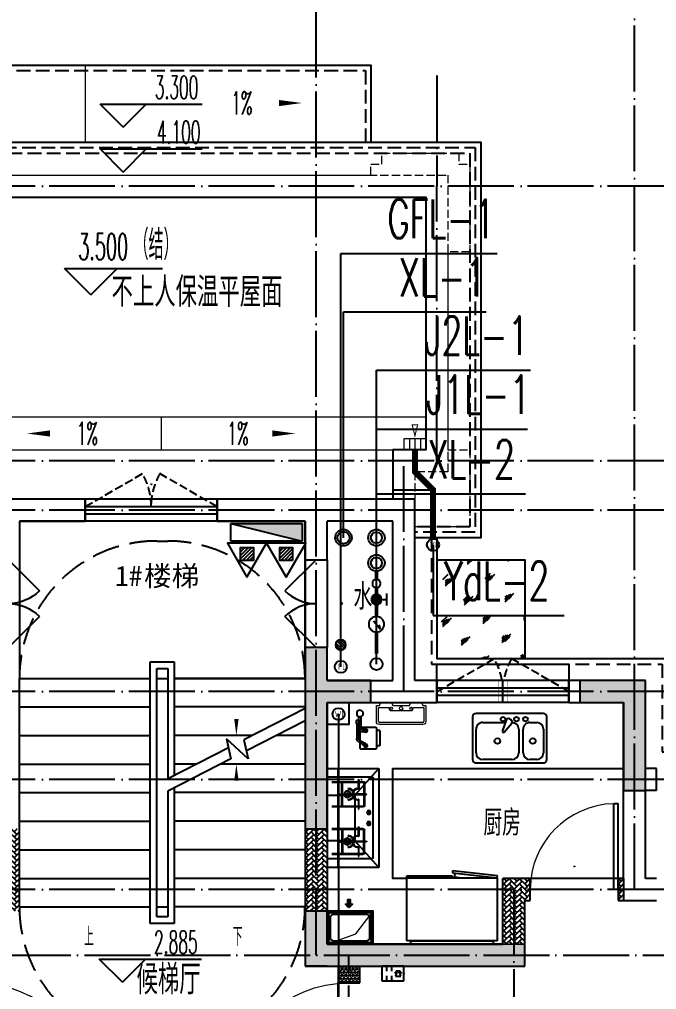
# Model space of a CAD drawing. Extents: x 27938 to 1507990, y 110129 to 923079.
# Drawn here: x 839117 to 844917, y 603637 to 612465 of the extents above; entities that cross this region are included whole.
import ezdxf
from ezdxf.enums import TextEntityAlignment as Align

# ---------------------------------------------------------------- set-up
doc = ezdxf.new("R2010")
doc.units = 0
doc.header["$LTSCALE"] = 1000
doc.header["$MEASUREMENT"] = 0
for name, pattern in [('#P_--_20B1_001_t3$0$DASH', [0.35, 0.25, -0.1]), ('__DASH', [0.35, 0.25, -0.1]), ('DASH', [0.35, 0.25, -0.1]), ('DOTE', [2.42, 2, -0.2, 0.02, -0.2]), ('HIDDEN', [0.375, 0.25, -0.125])]:
    doc.linetypes.add(name, pattern=pattern)
for name, color, linetype in [('AH-FURNITURE', 1, 'Continuous'), ('COLUMN', 9, 'Continuous'), ('DIM_ELEV', 3, 'Continuous'), ('DIM_SYMB', 3, 'Continuous'), ('DIM_不分区消火栓', 1, 'Continuous'), ('DIM_管井排水', 5, 'Continuous'), ('DIM_给水', 3, 'Continuous'), ('DIM_雨水', 4, 'Continuous'), ('DIM_餐饮排水', 31, 'Continuous'), ('DOTE', 1, 'Continuous'), ('EQUIP-安防', 3, 'Continuous'), ('EQUIP_地漏', 7, 'Continuous'), ('EQUIP_消火栓', 7, 'Continuous'), ('EQUIP_消防', 7, 'Continuous'), ('IP-bath&kitchen-JOHNSON', 4, 'Continuous'), ('LVTRY', 6, 'Continuous'), ('PIPE-雨水', 4, 'TG_Y'), ('PUB_HATCH', 8, 'Continuous'), ('PUB_TEXT', 4, 'Continuous'), ('ROOF', 4, 'Continuous'), ('STAIR', 2, 'Continuous'), ('VPIPE-不分区消火栓', 1, 'Continuous'), ('VPIPE-中水', 122, 'Continuous'), ('VPIPE-凝结', 150, 'N'), ('VPIPE-废水', 31, 'Continuous'), ('VPIPE-消防', 1, 'X1'), ('VPIPE-管井排水', 210, 'GF'), ('VPIPE-给水', 3, 'J1'), ('VPIPE-给水中', 72, 'J2'), ('VPIPE-雨水', 4, 'Y'), ('VPIPE-餐饮排水', 41, 'P'), ('WALL', 9, 'Continuous'), ('WINDOW', 4, 'Continuous'), ('WINDOW_TEXT', 7, 'Continuous'), ('保温', 6, 'Continuous'), ('建筑-排气道', 9, 'Continuous'), ('机电标识类', 1, 'Continuous'), ('污水', 3, 'Continuous'), ('看线', 251, 'Continuous'), ('给水', 4, 'Continuous')]:
    doc.layers.add(name, color=color, linetype=linetype)
for name, color, linetype, lineweight in [('平面-分水线', 214, 'Continuous', 15), ('平面-排水沟', 86, 'Continuous', 15), ('平面-看线', 45, 'Continuous', 15), ('平面-空调室内机', 176, 'Continuous', 9), ('平面-空调预留孔', 173, 'Continuous', 15), ('空调', 76, 'Continuous', 13), ('立面-洞口示意', 152, 'Continuous', 13)]:
    doc.layers.add(name, color=color, linetype=linetype, lineweight=lineweight)
doc.styles.add('_TCH_DIM', font='SIMPLEX.shx', dxfattribs={"width": 0.7, "bigfont": 'GBCBIG.shx'})
doc.styles.add('_TCH_WINDOW', font='SIMPLEX.shx', dxfattribs={"width": 0.7, "height": 3.5, "bigfont": 'GBCBIG.shx'})
doc.styles.add('_TEL_DIM', font='SIMPLEX', dxfattribs={"width": 0.8, "height": 3.5, "bigfont": 'HZTXT'})
doc.styles.add('_TWT_SERIAL', font='SIMPLEX', dxfattribs={"width": 0.8, "height": 3.5, "bigfont": 'HZTXT'})
doc.styles.add('DIM_FONT', font='SIMPLEX.shx', dxfattribs={"width": 0.56})
doc.styles.get("Standard").update_dxf_attribs({"font": 'gbenor.shx', "bigfont": 'gbcbig.shx'})
doc.styles.add('TG_LINETYPE', font='SIMPLEX', dxfattribs={"width": 0.8, "height": 3, "bigfont": 'HZTXT'})
doc.styles.add('黑体', font='simhei.ttf')
doc.linetypes.add('GF', pattern='A,3,-0.2,["GF",Standard,S=0.25,R=0,X=-0.1,Y=-0.115],-0.35', length=3.55)
doc.linetypes.add('J1', pattern='A,3,-0.2,["J1",Standard,S=0.25,R=0,X=-0.1,Y=-0.115],-0.35', length=3.55)
doc.linetypes.add('J2', pattern='A,3,-0.2,["J2",Standard,S=0.25,R=0,X=-0.1,Y=-0.115],-0.35', length=3.55)
doc.linetypes.add('N', pattern='A,3,-0.2,["N",Standard,S=0.25,R=0,X=-0.1,Y=-0.115],-0.2', length=3.4)
doc.linetypes.add('P', pattern='A,3,-0.2,["P",Standard,S=0.25,R=0,X=-0.1,Y=-0.115],-0.2', length=3.4)
doc.linetypes.add('TG_Y', pattern='A,2,-0.229,["Y",TG_LINETYPE,S=0.1,R=0,X=-0.229,Y=-0.15],0', length=2.229)
doc.linetypes.add('X1', pattern='A,3,-0.2,["X1",Standard,S=0.25,R=0,X=-0.1,Y=-0.115],-0.35', length=3.55)
doc.linetypes.add('Y', pattern='A,3,-0.2,["Y",Standard,S=0.25,R=0,X=-0.1,Y=-0.115],-0.2', length=3.4)
pattern_1 = [(45, (0, 0), (0, 47.4157523), [100.584, -33.528]), (135, (23.708, 23.708), (3e-15, 47.4157523), [100.584, -33.528])]

# ---------------------------------------------------------------- blocks, each defined once
blk = doc.blocks.new('rtyg7uyhg')
at = {"layer": 'LVTRY', "color": 0}
for p, q in [((194234.6, 45488.8), (193621, 45488.8)), ((193590.3, 45458.1), (193590.3, 45069.5)), ((193682.3, 45407), (193887.8, 45407)), ((193896.4, 45429.9), (193857.6, 45326.3)), ((193875.3, 45316), (193945.6, 45401.5)), ((193925.8, 45440.4), (193940.1, 45432.2)), ((194111.9, 45407), (194173.3, 45407)), ((194265.3, 45069.5), (194265.3, 45458.1)), ((193621, 45130.8), (193621, 45345.6)), ((193857.6, 45326.3), (193875.3, 45316)), ((194009.6, 45345.6), (194009.6, 45130.8)), ((194050.5, 45130.8), (194050.5, 45345.6)), ((194234.6, 45345.6), (194234.6, 45130.8)), ((193621, 45038.8), (194234.6, 45038.8)), ((193948.3, 45069.5), (193682.3, 45069.5)), ((194173.3, 45069.5), (194111.9, 45069.5))]:
    blk.add_line(p, q, dxfattribs=at)
for centre, radius in [((193866.4, 45437.7), 20.5), ((193989.2, 45437.7), 20.5), ((194071, 45437.7), 20.5), ((193815.3, 45238.2), 25.6), ((194137.5, 45238.2), 25.6)]:
    blk.add_circle(centre, radius, dxfattribs=at)
for centre, radius, start, end in [((193621, 45458.1), 30.7, 89.99999, 179.99999), ((194234.6, 45458.1), 30.7, 359.99999, 89.99999), ((193682.3, 45345.6), 61.4, 89.99999, 179.99999), ((193915.6, 45422.7), 20.5, 59.99999, 159.46231), ((193929.8, 45414.5), 20.5, 320.53767, 59.99999), ((193948.3, 45345.6), 61.4, 359.99999, 89.99999), ((194111.9, 45345.6), 61.4, 89.99999, 179.99999), ((194173.3, 45345.6), 61.4, 359.99999, 89.99999), ((193682.3, 45130.8), 61.4, 179.99999, 269.99999), ((193948.3, 45130.8), 61.4, 269.99999, 359.99999), ((194111.9, 45130.8), 61.4, 179.99999, 269.99999), ((194173.3, 45130.8), 61.4, 269.99999, 359.99999), ((193621, 45069.5), 30.7, 179.99999, 269.99999), ((194234.6, 45069.5), 30.7, 269.99999, 359.99999)]:
    blk.add_arc(centre, radius, start, end, dxfattribs=at)
at = {"layer": 'LVTRY', "color": 0, "style": 'DIM_FONT', "width": 0.8, "flags": 9}
for tag in ['YSIZE', 'XSIZE']:
    blk.add_attdef(tag, (193927.8, 45487.8), '', height=0.5, rotation=89.99999, dxfattribs=at)
blk = doc.blocks.new('A$C60D053AF')
at = {"layer": 'AH-FURNITURE', "color": 0}
for p, q in [((192.5, -71), (327.6, -71)), ((355.9, -82.7), (384.2, -129)), ((232.5, -90), (128.3, -90)), ((232.5, -110), (128.3, -110)), ((192.5, -91), (327.6, -91)), ((245, -129.5), (245, -122.5)), ((265, -129.5), (265, -122.5)), ((341.7, -96.9), (370, -143.2)), ((255, -281), (255, -251)), ((393, -281), (393, -251)), ((255, -281), (393, -281))]:
    blk.add_line(p, q, dxfattribs=at)
for points in [[(170, -68, 1), (170, -94), (192.5, -94), (192.5, -68)], [(268, -122.5), (268, -107, 0.414214), (248, -87), (232.5, -87), (232.5, -113), (242, -113), (242, -122.5)], [(234, -251), (414, -251, 0.414214), (424, -241), (424, -111, 0.414214), (414, -101), (234, -101, 0.414214), (224, -111), (224, -241, 0.414214)], [(242, -152, 1), (268, -152), (268, -129.5), (242, -129.5)], [(383.8, -161.2, 1), (402.2, -142.8), (386.3, -126.9), (367.9, -145.3)]]:
    blk.add_lwpolyline(points, format="xyb", close=True, dxfattribs=at)
for centre, radius in [((100, -100), 30), ((255, -152), 15), ((255, -152), 10), ((393, -152), 15), ((393, -152), 10)]:
    blk.add_circle(centre, radius, dxfattribs=at)
for radius in [40, 20]:
    blk.add_arc((327.6, -111), radius, 45, 90, dxfattribs=at)
blk = doc.blocks.new('A-Kitchen-7')
at = {"layer": 'LVTRY', "color": 0}
for p, q in [((-519, 780), (-7, 834)), ((-515, 756), (-519, 780)), ((-4, 811), (-515, 756)), ((-29, 767), (-35, 806)), ((-7, 834), (-4, 811)), ((515, 780), (0, 780)), ((0, 756), (0, 780)), ((515, 756), (515, 780)), ((515, 756), (-515, 756)), ((-515, 756), (-515, 40)), ((-486, 761), (-485, 756)), ((-29, 767), (-112, 756)), ((515, 40), (515, 756)), ((-515, 40), (515, 40))]:
    blk.add_line(p, q, dxfattribs=at)
blk.add_lwpolyline([(-469, 40), (-469, 0), (469, 0), (469, 40)], close=True, dxfattribs=at)
blk = doc.blocks.new('*U41')
h = blk.add_hatch(color=0)
h.set_gradient(color1=(0, 0, 255), rotation=180, tint=1)
h.paths.add_polyline_path([(0, 0), (-6.35, -6.35), (-6.35, -2.159), (-15, -2.159), (-15, 2.159), (-6.35, 2.159), (-6.35, 6.35)])
at = {"color": 0, "linetype": 'Continuous'}
blk.add_lwpolyline([(0, 0), (-6.35, -6.35), (-6.35, -2.159), (-15, -2.159), (-15, 2.159), (-6.35, 2.159), (-6.35, 6.35)], close=True, dxfattribs=at)
blk = doc.blocks.new('sgrsefv')
at = {"layer": 'PUB_HATCH'}
blk.add_hatch(color=0, dxfattribs=at).paths.add_polyline_path([(1112933.3, 840916.3), (1112933.3, 840646.3), (1113073.3, 840646.3), (1113073.3, 840661.3), (1112968.3, 840661.3), (1112948.3, 840681.3), (1112948.3, 840881.3), (1112968.3, 840901.3), (1113288.3, 840901.3), (1113308.3, 840881.3), (1113308.3, 840681.3), (1113288.3, 840661.3), (1113183.3, 840661.3), (1113183.3, 840646.3), (1113323.3, 840646.3), (1113323.3, 840916.3)])
at = {"layer": 'LVTRY', "color": 0}
for p, q in [((1113073.3, 840661.3), (1113073.3, 840646.3)), ((1113183.3, 840661.3), (1113183.3, 840646.3))]:
    blk.add_line(p, q, dxfattribs=at)
for points in [[(1112918.3, 840931.3), (1113338.3, 840931.3), (1113338.3, 840631.3), (1112918.3, 840631.3)], [(1112933.3, 840916.3), (1113323.3, 840916.3), (1113323.3, 840646.3), (1112933.3, 840646.3)], [(1113288.3, 840661.3), (1112968.3, 840661.3), (1112948.3, 840681.3), (1112948.3, 840881.3), (1112968.3, 840901.3), (1113288.3, 840901.3), (1113308.3, 840881.3), (1113308.3, 840681.3), (1113288.3, 840661.3)]]:
    blk.add_lwpolyline(points, close=True, dxfattribs=at)
at = {"layer": '立面-洞口示意', "color": 0}
blk.add_lwpolyline([(1112918.3, 840931.3), (1113181.8, 840837.4), (1113338.3, 840631.3)], dxfattribs=at)
at = {"layer": '建筑-排气道', "color": 8, "xscale": -5, "yscale": 5, "zscale": 5, "rotation": 270}
blk.add_blockref('*U41', (1113118.4, 840599), dxfattribs=at)
blk = doc.blocks.new('FRSDFDGDGDRGDR')
at = {"layer": '平面-空调预留孔', "color": 0}
for p, q in [((699612.3, 775044), (699612.3, 775441.2)), ((699618.9, 775447.8), (699746.3, 775447.8)), ((699746.3, 775447.8), (699746.3, 775355.4)), ((699719.9, 775342.2), (699719.9, 775143)), ((699726.5, 775348.8), (699739.7, 775348.8)), ((699726.5, 775136.4), (699739.7, 775136.4)), ((699746.3, 775129.8), (699746.3, 775037.4)), ((699746.3, 775037.4), (699618.9, 775037.4))]:
    blk.add_line(p, q, dxfattribs=at)
blk.add_lwpolyline([(699766.1, 775166.7), (699792.5, 775153.5), (699792.5, 775057.2), (699766.1, 775044), (699766.1, 775017.6), (699618.9, 775017.6, -0.414214), (699592.5, 775044), (699592.5, 775441.2, -0.414214), (699618.9, 775467.6), (699766.1, 775467.6), (699766.1, 775441.2), (699792.5, 775428), (699792.5, 775331.6), (699766.1, 775318.4)], format="xyb", close=True, dxfattribs=at)
for centre, radius in [((699739.7, 775331.6), 10.6), ((699739.7, 775243.2), 15.8), ((699739.7, 775153.5), 10.6)]:
    blk.add_circle(centre, radius, dxfattribs=at)
for centre, start, end in [((699618.9, 775441.2), 90, 180), ((699726.5, 775342.2), 90, 180), ((699739.7, 775355.4), 270, 360), ((699726.5, 775143), 180, 270), ((699739.7, 775129.8), 0, 90), ((699618.9, 775044), 180, 270)]:
    blk.add_arc(centre, 6.6, start, end, dxfattribs=at)
blk = doc.blocks.new('GDGDRGDRGRD')
at = {"layer": 'LVTRY', "color": 0}
for p, q in [((430080.5, 371515.4), (429864.6, 371758.3)), ((430334.8, 371758.3), (429864.6, 371758.3)), ((429864.6, 371758.3), (429864.6, 370858.3)), ((430234.8, 370858.3), (430234.8, 371758.3)), ((429914.8, 370948.3), (429914.8, 371668.3)), ((429924.8, 371678.3), (430324.8, 371678.3)), ((429994.8, 371628.3), (429994.8, 371418.3)), ((429999.8, 371628.3), (429999.8, 371418.3)), ((430289.8, 371638.3), (430004.8, 371638.3)), ((430289.8, 371633.3), (430004.8, 371633.3)), ((430045.1, 371658.3), (430045.1, 371568.3)), ((430049.6, 371658.3), (430045.1, 371658.3)), ((430049.6, 371568.3), (430049.6, 371658.3)), ((430194.8, 371418.3), (430194.8, 371628.3)), ((430199.8, 371418.3), (430199.8, 371628.3)), ((430234.8, 371668.3), (430234.8, 370948.3)), ((429974.8, 371525.6), (430102.3, 371525.6)), ((429974.8, 371521.1), (429974.8, 371525.6)), ((430102.3, 371521.1), (429974.8, 371521.1)), ((430045.1, 371568.3), (430049.6, 371568.3)), ((430334.8, 371515.4), (430080.5, 371515.4)), ((430080.5, 371515.4), (430080.5, 371100.3)), ((430219.8, 371525.6), (430092.3, 371525.6)), ((430092.3, 371525.6), (430092.3, 371521.1)), ((430092.3, 371521.1), (430219.8, 371521.1)), ((430102.3, 371525.6), (430102.3, 371521.1)), ((430219.8, 371521.1), (430219.8, 371525.6)), ((430234.8, 371100.3), (430234.8, 371515.4)), ((430045.1, 371388.3), (430045.1, 371478.3)), ((430045.1, 371478.3), (430049.6, 371478.3)), ((430049.6, 371478.3), (430049.6, 371388.3)), ((429935.4, 371358.3), (429974.2, 371358.3)), ((429954.8, 371338.9), (429954.8, 371377.7)), ((430004.8, 371413.3), (430289.8, 371413.3)), ((430004.8, 371408.3), (430289.8, 371408.3)), ((430049.6, 371388.3), (430045.1, 371388.3)), ((429935.4, 371258.3), (429974.2, 371258.3)), ((429954.8, 371238.9), (429954.8, 371277.7)), ((429994.8, 370988.3), (429994.8, 371198.3)), ((429999.8, 370988.3), (429999.8, 371198.3)), ((430004.8, 371208.3), (430289.8, 371208.3)), ((430004.8, 371203.3), (430289.8, 371203.3)), ((430045.1, 371228.3), (430045.1, 371138.3)), ((430049.6, 371228.3), (430045.1, 371228.3)), ((430049.6, 371138.3), (430049.6, 371228.3)), ((430194.8, 371198.3), (430194.8, 370988.3)), ((430199.8, 371198.3), (430199.8, 370988.3)), ((429864.6, 370858.3), (430080.5, 371100.3)), ((430102.3, 371095.6), (429974.8, 371095.6)), ((429974.8, 371095.6), (429974.8, 371091.1)), ((429974.8, 371091.1), (430102.3, 371091.1)), ((430045.1, 371138.3), (430049.6, 371138.3)), ((430080.5, 371100.3), (430334.8, 371100.3)), ((430092.3, 371091.1), (430092.3, 371095.6)), ((430092.3, 371095.6), (430219.8, 371095.6)), ((430219.8, 371091.1), (430092.3, 371091.1)), ((430102.3, 371091.1), (430102.3, 371095.6)), ((430219.8, 371095.6), (430219.8, 371091.1)), ((430289.8, 370983.3), (430004.8, 370983.3)), ((430289.8, 370978.3), (430004.8, 370978.3)), ((430045.1, 370958.3), (430045.1, 371048.3)), ((430045.1, 371048.3), (430049.6, 371048.3)), ((430049.6, 371048.3), (430049.6, 370958.3)), ((430324.8, 370938.3), (429924.8, 370938.3)), ((430049.6, 370958.3), (430045.1, 370958.3)), ((429864.6, 370858.3), (430334.8, 370858.3))]:
    blk.add_line(p, q, dxfattribs=at)
blk.add_lwpolyline([(429608.8, 370758.3), (429734.8, 370758.3), (429734.8, 371758.3), (427634.8, 371758.3)], dxfattribs=at)
for centre, radius in [((430147.3, 371523.3), 29.7), ((430147.3, 371523.3), 11.7), ((429954.8, 371358.3), 17), ((429954.8, 371258.3), 17), ((430147.3, 371093.3), 29.7), ((430147.3, 371093.3), 11.7)]:
    blk.add_circle(centre, radius, dxfattribs=at)
for centre, radius, start, end in [((429924.8, 371668.3), 10, 90, 180), ((430004.8, 371628.3), 10, 90, 180), ((430004.8, 371628.3), 5, 90, 180), ((430189.8, 371628.3), 10, 0, 90), ((430189.8, 371628.3), 5, 0, 90), ((430224.8, 371668.3), 10, 0, 90), ((430047.3, 371523.3), 56.7, 2.27424, 87.72576), ((430047.3, 371523.3), 52.2, 2.47041, 87.52959), ((430047.3, 371523.3), 56.7, 272.27424, 357.72576), ((430047.3, 371523.3), 52.2, 272.47041, 357.52959), ((430147.3, 371523.3), 56.7, 92.27424, 177.72576), ((430147.3, 371523.3), 56.7, 182.27424, 267.72576), ((430147.3, 371523.3), 52.2, 92.47041, 177.52959), ((430147.3, 371523.3), 52.2, 182.47041, 267.52959), ((430004.8, 371418.3), 10, 180, 270), ((430004.8, 371418.3), 5, 180, 270), ((430189.8, 371418.3), 5, 270, 0), ((430189.8, 371418.3), 10, 270, 0), ((430004.8, 371198.3), 10, 90, 180), ((430004.8, 371198.3), 5, 90, 180), ((430189.8, 371198.3), 10, 0, 90), ((430189.8, 371198.3), 5, 0, 90), ((430047.3, 371093.3), 56.7, 2.27424, 87.72576), ((430047.3, 371093.3), 52.2, 2.47041, 87.52959), ((430047.3, 371093.3), 56.7, 272.27424, 357.72576), ((430047.3, 371093.3), 52.2, 272.47041, 357.52959), ((430147.3, 371093.3), 56.7, 92.27424, 177.72576), ((430147.3, 371093.3), 56.7, 182.27424, 267.72576), ((430147.3, 371093.3), 52.2, 92.47041, 177.52959), ((430147.3, 371093.3), 52.2, 182.47041, 267.52959), ((430004.8, 370988.3), 10, 180, 270), ((430004.8, 370988.3), 5, 180, 270), ((430189.8, 370988.3), 5, 270, 0), ((430189.8, 370988.3), 10, 270, 0), ((429924.8, 370948.3), 10, 180, 270), ((430224.8, 370948.3), 10, 270, 0)]:
    blk.add_arc(centre, radius, start, end, dxfattribs=at)
at = {"color": 8, "xscale": -1, "rotation": 270}
blk.add_blockref('FRSDFDGDGDRGDR', (-345582.7, -327434.2), dxfattribs=at)
at = {"color": 8, "xscale": -1}
blk.add_blockref('rtyg7uyhg', (622599.6, 326769.5), dxfattribs=at)
at = {"color": 8}
for name, p, rotation in [('A$C60D053AF', (430134.8, 372358.3), 270), ('sgrsefv', (1543253.1, 1211089.9), 180)]:
    blk.add_blockref(name, p, dxfattribs=dict(at, rotation=rotation))
at = {"layer": 'LVTRY', "color": 8, "extrusion": (0, 0, -1), "xscale": -0.7999999999883585, "yscale": 0.7999999999883585, "zscale": -0.7999999999883585}
blk.add_blockref('A-Kitchen-7', (-429196.8, 370158.6), dxfattribs=at)
blk = doc.blocks.new('GFDGFSDFGD')
at = {"layer": 'PUB_HATCH'}
for points in [[(434616.6, 374623.7), (435016.6, 374623.7), (435016.6, 374823.7), (434616.6, 374823.7), (434616.6, 375123.7), (434416.6, 375123.7), (434416.6, 373473.7), (434616.6, 373473.7)], [(436916.7, 374823.7), (436916.7, 374623.7), (437316.6, 374623.7), (437316.6, 373823.7), (437516.6, 373823.7), (437516.6, 374823.7)], [(436416.8, 372423.2), (436216.6, 372424), (434616.6, 372424), (434616.6, 372724), (434416.6, 372724), (434416.6, 372224), (436416.6, 372224)]]:
    blk.add_hatch(color=0, dxfattribs=at).paths.add_polyline_path(points)
at = {"layer": 'COLUMN', "color": 0}
for p, q in [((434616.6, 375123.7), (434416.6, 375123.7)), ((434416.6, 375123.7), (434416.6, 373473.7)), ((434616.6, 374823.7), (434616.6, 375123.7)), ((435016.6, 374823.7), (434616.6, 374823.7)), ((435016.6, 374623.7), (435016.6, 374823.7)), ((436916.7, 374823.7), (436916.7, 374623.7)), ((437516.6, 374823.7), (436916.7, 374823.7)), ((437516.6, 373823.7), (437516.6, 374823.7)), ((434616.6, 374623.7), (435016.6, 374623.7)), ((434616.6, 373473.7), (434616.6, 374623.7)), ((436916.7, 374623.7), (437316.6, 374623.7)), ((437316.6, 374623.7), (437316.6, 373823.7)), ((437316.6, 373823.7), (437516.6, 373823.7)), ((434416.6, 373473.7), (434616.6, 373473.7)), ((434616.6, 372724), (434416.6, 372724)), ((434416.6, 372724), (434416.6, 372224)), ((434616.6, 372424), (434616.6, 372724)), ((436216.6, 372424), (434616.6, 372424)), ((436416.8, 372423.2), (436216.6, 372424)), ((436416.6, 372224), (436416.8, 372423.2)), ((434416.6, 372224), (436416.6, 372224))]:
    blk.add_line(p, q, dxfattribs=at)
blk = doc.blocks.new('GDFGDGRD')
at = {"layer": '保温', "linetype": 'ByBlock', "ltscale": 10}
h = blk.add_hatch(dxfattribs=at)
h.set_pattern_fill('AR-HBONE', color=251, scale=55)
h.set_pattern_definition(pattern_1)
h.paths.add_polyline_path([(431616.6, 372723.9), (431816.6, 372723.9), (431816.7, 373473.7), (431616.7, 373473.7)])
h = blk.add_hatch(dxfattribs=at)
h.set_pattern_fill('AR-HBONE', color=251, scale=55)
h.set_pattern_definition(pattern_1)
h.paths.add_polyline_path([(434616.6, 372723.9), (434416.6, 372723.9), (434416.5, 373473.7), (434616.5, 373473.7)])
h = blk.add_hatch(dxfattribs=at)
h.set_pattern_fill('AR-HBONE', color=251, scale=55)
h.set_pattern_definition(pattern_1)
h.paths.add_polyline_path([(436215.3, 372423.6), (436216.6, 373023.7), (436416.6, 373023.7), (436415.3, 372423.6)])
h = blk.add_hatch(dxfattribs=at)
h.set_pattern_fill('AR-HBONE', color=251, scale=55)
h.set_pattern_definition(pattern_1)
h.paths.add_polyline_path([(436416.6, 372823.7), (436416.6, 373023.7), (436466.6, 373023.7), (436466.6, 372823.7)])
h = blk.add_hatch(dxfattribs=at)
h.set_pattern_fill('AR-HBONE', color=251, scale=55)
h.set_pattern_definition(pattern_1)
h.paths.add_polyline_path([(437266.6, 372823.7), (437266.6, 373023.7), (437316.6, 373023.7), (437316.6, 372823.7)])
at = {"layer": '保温', "linetype": 'Continuous', "ltscale": 10}
h = blk.add_hatch(dxfattribs=at)
h.set_pattern_fill('HEX', color=251, scale=10, angle=90, style=0)
h.set_pattern_definition([(90, (0, 0), (-16.49778, 1e-15), [9.525, -19.05]), (210, (0, 0), (8.24889, -14.2874966), [9.525, -19.05]), (150, (6e-16, 9.525), (-8.24889, -14.2874966), [9.525, -19.05])])
h.paths.add_polyline_path([(434916.6, 372073.7), (434716.6, 372073.7), (434716.5, 372223.7), (434916.5, 372223.7)])
at = {"layer": '保温', "color": 251, "linetype": 'ByBlock', "ltscale": 10}
blk.add_line((437316.6, 373023.7), (437316.6, 372823.7), dxfattribs=at)
blk = doc.blocks.new('A$C2705576B')
at = {"layer": '给水'}
h = blk.add_hatch(color=256, dxfattribs=at)
edge = h.paths.add_edge_path()
edge.add_arc((794.7, -1741.2), 47.2, 0, 360)
for p, q in [((740.3, -1645.4), (849, -1645.4)), ((794.7, -1741.2), (794.7, -1645.4)), ((601.1, -1768.1), (525.3, -1704.3)), ((525.3, -1704.3), (564, -1715))]:
    blk.add_line(p, q, dxfattribs=at)
at = {"layer": '给水', "const_width": 35.4}
for points in [[(499.1, -1741.2), (302.5, -1741.2)], [(903.5, -1741.2), (640.6, -1741.2)], [(1052.8, -1741.2), (978.5, -1741.2)]]:
    blk.add_lwpolyline(points, dxfattribs=at)
at = {"layer": '给水'}
for centre, radius in [((569.8, -1741.2), 70.8), ((794.7, -1741.2), 47.2), ((941, -1741.2), 37.5)]:
    blk.add_circle(centre, radius, dxfattribs=at)
blk = doc.blocks.new('$TwtSys$00000141')
at = {"color": 1}
for p, q in [((-47.1, 3.8), (-5, 45.9)), ((-47.1, 3.8), (-5, 45.9)), ((-43.6, -17.5), (17.5, 43.6)), ((-43.6, -17.5), (17.5, 43.6)), ((-33.2, -33.2), (33.2, 33.2)), ((-33.2, -33.2), (33.2, 33.2)), ((-16.2, -43.5), (43.8, 16.4)), ((-16.2, -43.5), (43.8, 16.4)), ((5.7, -46.1), (46.1, -5.7)), ((5.7, -46.1), (46.1, -5.7))]:
    blk.add_line(p, q, dxfattribs=at)
blk.add_circle((0, 0), 47, dxfattribs=at)
blk.add_circle((0, 0), 47, dxfattribs=at)
blk = doc.blocks.new('dongkong')
blk.add_wipeout([(-603756, 210771), (-603756, 210570.8), (-603836, 210570.8), (-603836, 210771)])
at = {"layer": '机电标识类', "color": 250, "linetype": 'DASH', "ltscale": 400}
for p, q in [((-603796, 210771), (-603796, 210570.8)), ((-603896, 210670.7), (-603696, 210670.7))]:
    blk.add_line(p, q, dxfattribs=at)
at = {"layer": '空调', "color": 6, "linetype": 'DASH', "const_width": 2}
blk.add_lwpolyline([(-603756, 210771), (-603756, 210570.8), (-603836, 210570.8), (-603836, 210771)], close=True, dxfattribs=at)
blk = doc.blocks.new('$TwtSys$00000434')
for p, q in [((-0.5, 0.5), (-0.5, -0.5)), ((-0.5, -0.5), (0.5, 0.5)), ((0.5, 0.5), (-0.5, 0.5)), ((0.5, -0.5), (0.5, 0.5)), ((-0.5, -0.5), (0.5, -0.5))]:
    blk.add_line(p, q)
blk.add_solid([(0.5, -0.5), (0.5, 0.5), (-0.5, -0.5)])
blk = doc.blocks.new('$TwtSys$00000546')
h = blk.add_hatch()
h.set_pattern_fill('ANSI31', color=1, scale=200, style=0)
h.set_pattern_definition([(45, (-38543.802, -6670.83), (-17.67767, 17.67767), [])])
h.paths.add_polyline_path([(-64.9, 173.7), (64.9, 173.7), (64.9, 43.9), (-64.9, 43.9)])
at = {"color": 1}
for points in [[(0, 343.6), (-198.4, 0), (198.4, 0)], [(-64.9, 173.7), (64.9, 173.7), (64.9, 43.9), (-64.9, 43.9)]]:
    blk.add_lwpolyline(points, close=True, dxfattribs=at)
blk = doc.blocks.new('$equip$00002628')
at = {"linetype": 'Continuous'}
for p, q in [((-0.625, 0.415), (0.625, 0.415)), ((-0.625, -0.415), (-0.625, 0.415)), ((-0.472, 0.01), (-0.409, 0.01)), ((-0.446, -0.138), (-0.395, 0.058)), ((-0.395, 0.058), (-0.395, 0.058)), ((-0.395, 0.058), (-0.206, 0.058)), ((-0.206, 0.058), (-0.155, -0.138)), ((-0.191, 0.01), (-0.129, 0.01)), ((0.071, 0.129), (0.071, 0.415)), ((0.35, 0.129), (0.35, 0.415)), ((0.625, 0.415), (0.625, -0.415)), ((0.625, -0.415), (-0.625, -0.415)), ((-0.155, -0.138), (-0.446, -0.138)), ((0.071, -0.415), (0.071, -0.129)), ((0.35, -0.415), (0.35, -0.129))]:
    blk.add_line(p, q, dxfattribs=at)
at = {"const_width": 0.05}
blk.add_lwpolyline([(-0.625, 0.415), (0.625, 0.415), (0.625, -0.415), (-0.625, -0.415), (-0.625, 0.415), (0.625, 0.415)], dxfattribs=at)
at = {"linetype": 'Continuous'}
blk.add_arc((-0.3, -0.011), 0.173, 6.9897, 173.0103, dxfattribs=at)
for p in [(-0.625, 0), (0, 0.415), (0, -0.415), (0.625, 0)]:
    blk.add_point(p)
at = {"color": 7, "style": '_TEL_DIM', "flags": 1}
blk.add_attdef('A', text='', height=0.000025, dxfattribs=at).set_placement((0, 0), align=Align.MIDDLE_CENTER)
blk = doc.blocks.new('GHFHFHTFHCSDCS')
at = {"layer": 'EQUIP-安防', "xscale": -160, "yscale": 160, "zscale": 160}
blk.add_blockref('$equip$00002628', (435216.6, 372157.3), dxfattribs=at)
blk = doc.blocks.new('DFSFSF')
at = {"layer": '平面-分水线'}
for p, q in [((697141.9, 775567.7), (697141.9, 775667.6)), ((697342.3, 775667.6), (697142.7, 775667.6)), ((697193.1, 775567.7), (697193.1, 775667.6)), ((697242.5, 775567.7), (697242.5, 775667.6)), ((697291.9, 775567.7), (697291.9, 775667.6)), ((697342.3, 775667.6), (697342.3, 775567.7)), ((697342.3, 775567.7), (697342.3, 775667.6)), ((697342.3, 775567.7), (697142.7, 775567.7))]:
    blk.add_line(p, q, dxfattribs=at)
blk = doc.blocks.new('DFGDGDGD')
at = {"layer": '平面-分水线', "const_width": 10}
blk.add_lwpolyline([(697267.5, 775440.7), (697242.5, 775540.7), (697217.5, 775440.7)], close=True, dxfattribs=at)
blk.add_blockref('DFSFSF', (0, 0))
blk = doc.blocks.new('$DorLib2D$00000001')
at = {"color": 0}
for p, q in [((0.45, 0.975), (0.5, 0.975)), ((0.45, 0), (0.45, 0.975)), ((0.5, 0), (0.5, 0.975)), ((0.5, 0), (0.45, 0))]:
    blk.add_line(p, q, dxfattribs=at)
at = {"color": 0, "lineweight": 13}
blk.add_arc((0.475, 0), 0.975, 91.46928, 180, dxfattribs=at)
blk = doc.blocks.new('$WINLIB2D$00000001')
at = {"color": 0}
for points in [[(-0.5, 0.5), (-0.5, -0.5)], [(-0.5, 0.5), (0.5, 0.5)], [(0.5, -0.5), (0.5, 0.5)], [(0.5, 0.1667), (-0.5, 0.1667)], [(0.5, -0.1667), (-0.5, -0.1667)], [(-0.5, -0.5), (0.5, -0.5)]]:
    blk.add_lwpolyline(points, dxfattribs=at)
blk = doc.blocks.new('$DorLib2D$00000116')
at = {"color": 0}
for p, q in [((-0.5, 0), (-0.146, 0.354)), ((0.5, 0), (0.146, 0.354))]:
    blk.add_line(p, q, dxfattribs=at)
for centre, start, end in [((-0.5, 0), 0, 45), ((0.5, 0), 135, 180)]:
    blk.add_arc(centre, 0.5, start, end, dxfattribs=at)

msp = doc.modelspace()

# ---------------------------------------------------------------- hatches: boundary and pattern name
at = {"layer": 'PIPE-雨水'}
for points in [[(842716.6, 608348.8), (842689.1, 608348.8), (842689.1, 608337.4)], [(842716.6, 608348.8), (842697.1, 608329.4), (842689.1, 608337.4)], [(842881.6, 608183.8), (842901, 608203.3), (842909.1, 608195.2)], [(842881.6, 608183.8), (842909.1, 608183.8), (842909.1, 608195.2)]]:
    msp.add_hatch(color=256, dxfattribs=at).paths.add_polyline_path(points)
at = {"layer": '保温', "linetype": 'Continuous', "ltscale": 10}
h = msp.add_hatch(dxfattribs=at)
h.set_pattern_fill('玻璃1', color=8, scale=35, style=0)
h.set_pattern_definition([(45, (554600, 14), (-171.45925, 171.45925), [78.4, -201.6]), (45, (554633.6, 28), (-171.45925, 171.45925), [33.6, -246.4]), (45, (554600, 28), (-171.45925, 171.45925), [56, -224]), (45, (554616.8, 14), (188.0904, -188.0904), [70, -210]), (45, (554600, -0.0001), (-171.45925, 171.45925), [112, -168]), (45, (554600, 42), (-171.45925, 171.45925), [28, -252])])
h.paths.add_polyline_path([(843716.6, 607548.8), (842916.6, 607548.8), (842916.6, 606648.8), (843716.6, 606648.8)])

# ---------------------------------------------------------------- linework, layer by layer
at = {"layer": 'DIM_ELEV', "color": 8}
for p, q in [((840060.8, 611483.4), (839850.8, 611693.4)), ((839850.8, 611693.4), (840781.6, 611693.4)), ((840060.8, 611483.4), (840270.8, 611693.4)), ((840060.8, 611076.3), (839850.8, 611286.3)), ((839850.8, 611286.3), (840781.6, 611286.3)), ((840060.8, 611076.3), (840270.8, 611286.3)), ((839766.6, 609958.4), (839526.6, 610198.4)), ((839526.6, 610198.4), (840418.8, 610198.4)), ((839766.6, 609958.4), (840006.6, 610198.4)), ((840053.7, 603704.9), (839843.7, 603914.9)), ((839843.7, 603914.9), (840774.6, 603914.9)), ((840053.7, 603704.9), (840263.7, 603914.9))]:
    msp.add_line(p, q, dxfattribs=at)
at = {"layer": 'DIM_SYMB', "color": 8}
for points in [[(839741.6, 604258.8, 0, 0, 0), (839741.6, 607183.8, 0, 0, 0), (841091.6, 607183.8, 0, 0, 0), (841091.6, 605948.8, 0, 40, 0), (841091.6, 606098.8, 0, 0, 0)], [(841091.6, 604258.8, 0, 0, 0), (841091.6, 605688.8, 0, 40, 0), (841091.6, 605538.8, 0, 0, 0)]]:
    msp.add_lwpolyline(points, format="xyseb", dxfattribs=at)
at = {"layer": 'DIM_不分区消火栓'}
for p, q in [((842066.6, 607748.8), (842066.6, 609803.7)), ((842066.6, 609803.7), (843365.6, 609803.7)), ((842366.6, 606598.8), (842366.6, 608146.6)), ((842366.6, 608146.6), (843723.1, 608146.6))]:
    msp.add_line(p, q, dxfattribs=at)
at = {"layer": 'DIM_管井排水'}
for p, q in [((842041.6, 606573.8), (842041.6, 610335.5)), ((842041.6, 610335.5), (843465.1, 610335.5))]:
    msp.add_line(p, q, dxfattribs=at)
at = {"layer": 'DIM_给水'}
for p, q in [((842366.6, 607748.8), (842366.6, 609272.2)), ((842366.6, 609272.2), (843769.7, 609272.2)), ((842366.6, 607518.8), (842366.6, 608737.2)), ((842366.6, 608737.2), (843742.9, 608737.2))]:
    msp.add_line(p, q, dxfattribs=at)
at = {"layer": 'DIM_雨水'}
for p, q in [((842881.6, 607683.8), (842881.6, 607040.8)), ((842881.6, 607040.8), (844075.8, 607040.8))]:
    msp.add_line(p, q, dxfattribs=at)
at = {"layer": 'DIM_餐饮排水'}
msp.add_line((842021.8, 606143.8), (842021.8, 603134.6), dxfattribs=at)
at = {"layer": 'DOTE', "color": 169, "linetype": 'DOTE', "ltscale": 0.3}
for p, q in [((841816.6, 603949.1), (841816.6, 612948.8)), ((844716.6, 604548.8), (844716.6, 612948.8)), ((842916.6, 611954.2), (842916.6, 610948.8)), ((879916.6, 610948.8), (825916.6, 610948.8)), ((842916.6, 608448.8), (842916.6, 610948.8)), ((879916.6, 608448.8), (825916.6, 608448.8)), ((842616.6, 606348.8), (842616.6, 608448.8)), ((879916.6, 607998.8), (825916.6, 607998.8)), ((879916.6, 605548.8), (825916.6, 605548.8)), ((879916.6, 604548.8), (825916.6, 604548.8)), ((843616.4, 604548.8), (843616.6, 593448.8)), ((825916.6, 603949.1), (879916.6, 603949.1)), ((842116.6, 602348.8), (842116.6, 603948.8))]:
    msp.add_line(p, q, dxfattribs=at)
at = {"layer": 'IP-bath&kitchen-JOHNSON', "color": 8}
msp.add_lwpolyline([(842116.6, 606248.8), (842116.6, 606048.8), (841916.6, 606048.8)], dxfattribs=at)
at = {"layer": 'PIPE-雨水', "ltscale": 0.5, "const_width": 55}
for points in [[(842716.8, 608548.8), (842716.6, 608348.8)], [(842716.6, 608348.8), (842881.6, 608183.8)], [(842881.6, 608183.8), (842881.6, 607738.8)]]:
    msp.add_lwpolyline(points, dxfattribs=at)
at = {"layer": 'ROOF', "color": 8, "ltscale": 0.8}
for points in [[(838116.6, 608048.8), (836116.6, 608048.8), (836116.6, 611348.8), (843316.6, 611348.8), (843316.6, 607748.8), (842716.6, 607748.8)], [(838316.6, 608098.8), (838316.6, 608548.8), (836616.6, 608548.8), (836616.6, 610848.8), (842816.6, 610848.8), (842816.6, 608548.8), (842516.6, 608548.8), (842516.6, 608098.8)]]:
    msp.add_lwpolyline(points, dxfattribs=at)
at = {"layer": 'ROOF', "color": 8, "linetype": '__DASH', "ltscale": 0.5}
for points in [[(838116.6, 608098.8), (836166.6, 608098.8), (836166.6, 611298.8), (843266.6, 611298.8), (843266.6, 607798.8), (842716.6, 607798.8)], [(838116.6, 608148.8), (836216.6, 608148.8), (836216.6, 611248.8), (843216.6, 611248.8), (843216.6, 607848.8), (842716.6, 607848.8)]]:
    msp.add_lwpolyline(points, dxfattribs=at)
at = {"layer": 'STAIR', "color": 8}
for p, q in [((841716.6, 607898.8), (839116.6, 607898.8)), ((839116.6, 607898.8), (839116.6, 606468.8)), ((841716.6, 606468.8), (841716.6, 607898.8)), ((840306.6, 604238.8), (840306.6, 606618.8)), ((840306.6, 606618.8), (840526.6, 606618.8)), ((840526.6, 606618.8), (840526.6, 605585.1)), ((840366.6, 604298.8), (840366.6, 606558.8)), ((840366.6, 606558.8), (840466.6, 606558.8)), ((840466.6, 606558.8), (840466.6, 605554.3)), ((839116.6, 604388.8), (839116.6, 606468.8)), ((839116.6, 606468.8), (840306.6, 606468.8)), ((839116.6, 606468.8), (840306.6, 606468.8)), ((840366.6, 604388.8), (840366.6, 606468.8)), ((840366.6, 606468.8), (840466.6, 606468.8)), ((840466.6, 606468.8), (840466.6, 605554.3)), ((841716.6, 606468.8), (840526.6, 606468.8)), ((840526.6, 606468.8), (841716.6, 606468.8)), ((841716.6, 606468.8), (841716.6, 606195.8)), ((839116.6, 606208.8), (840306.6, 606208.8)), ((841716.6, 606208.8), (840526.6, 606208.8)), ((841716.6, 606195.8), (841160.6, 605910.4)), ((841716.6, 606083.4), (841182.4, 605809.2)), ((841716.6, 606083.4), (841716.6, 604388.8)), ((839116.6, 605948.8), (840306.6, 605948.8)), ((841235.4, 605948.8), (840526.6, 605948.8)), ((841198.2, 605736), (841001, 605918.9)), ((841001, 605918.9), (841040.3, 605736.3)), ((841160.6, 605910.4), (841198.2, 605736)), ((841716.6, 605948.8), (841454.4, 605948.8)), ((841018.5, 605837.5), (840466.6, 605554.3)), ((841040.3, 605736.3), (840466.6, 605441.9)), ((839116.6, 605688.8), (840306.6, 605688.8)), ((840728.8, 605688.8), (840526.6, 605688.8)), ((841716.6, 605688.8), (840947.8, 605688.8)), ((840526.6, 605472.7), (840526.6, 604238.8)), ((839116.6, 605428.8), (840306.6, 605428.8)), ((840466.6, 605441.9), (840466.6, 604388.8)), ((840466.6, 605441.9), (840466.6, 604298.8)), ((841716.6, 605428.8), (840526.6, 605428.8)), ((839116.6, 605168.8), (840306.6, 605168.8)), ((841716.6, 605168.8), (840526.6, 605168.8)), ((839116.6, 604908.8), (840306.6, 604908.8)), ((841716.6, 604908.8), (840526.6, 604908.8)), ((839116.6, 604648.8), (840306.6, 604648.8)), ((841716.6, 604648.8), (840526.6, 604648.8)), ((839116.6, 604388.8), (840306.6, 604388.8)), ((840366.6, 604388.8), (840466.6, 604388.8)), ((841716.6, 604388.8), (840526.6, 604388.8)), ((840526.6, 604238.8), (840306.6, 604238.8)), ((840466.6, 604298.8), (840366.6, 604298.8))]:
    msp.add_line(p, q, dxfattribs=at)
msp.add_lwpolyline([(837116.8, 611348.8), (837116.6, 612048.8), (842316.7, 612048.8), (842316.9, 611348.8)], dxfattribs=at)
at = {"layer": 'STAIR', "color": 8, "linetype": '#P_--_20B1_001_t3$0$DASH', "ltscale": 0.5}
msp.add_lwpolyline([(837166.8, 611348.8), (837166.6, 611998.8), (842266.7, 611998.8), (842266.9, 611348.8)], dxfattribs=at)
at = {"layer": 'STAIR', "color": 8, "linetype": 'DASH'}
for points in [[(839116.6, 606468.8, -0.414214), (840366.6, 607718.8), (840466.6, 607718.8, -0.414214), (841716.6, 606468.8)], [(839116.2, 604388.8, 0.414214), (840366.2, 603138.8), (840466.2, 603138.8, 0.414214), (841716.2, 604388.8)]]:
    msp.add_lwpolyline(points, format="xyb", dxfattribs=at)
at = {"layer": 'VPIPE-不分区消火栓'}
for centre in [(842066.6, 607748.8), (842366.6, 606598.8)]:
    msp.add_circle(centre, 55, dxfattribs=at)
at = {"layer": 'VPIPE-中水', "color": 8, "linetype": 'Continuous'}
msp.add_circle((842021.8, 606143.8), 55, dxfattribs=at)
at = {"layer": 'VPIPE-凝结', "color": 8}
msp.add_line((842041.6, 606628.8), (842041.6, 606726.8), dxfattribs=at)
msp.add_lwpolyline([(842516.6, 608183.8), (842881.6, 608183.8), (842881.6, 607738.8)], dxfattribs=at)
at = {"layer": 'VPIPE-废水', "color": 8}
msp.add_circle((842041.6, 606573.8), 55, dxfattribs=at)
at = {"layer": 'VPIPE-消防', "color": 8, "linetype": 'Continuous'}
msp.add_circle((842066.6, 607748.8), 75, dxfattribs=at)
at = {"layer": 'VPIPE-管井排水'}
msp.add_circle((842041.6, 606573.8), 55, dxfattribs=at)
at = {"layer": 'VPIPE-给水', "color": 8, "linetype": 'Continuous'}
for centre in [(842366.6, 607748.8), (842366.6, 607518.8)]:
    msp.add_circle(centre, 75, dxfattribs=at)
at = {"layer": 'VPIPE-给水'}
msp.add_circle((842366.6, 607518.8), 50, dxfattribs=at)
at = {"layer": 'VPIPE-给水中'}
msp.add_circle((842366.6, 607748.8), 50, dxfattribs=at)
at = {"layer": 'VPIPE-雨水', "color": 8}
msp.add_circle((842881.6, 607683.8), 55, dxfattribs=at)
at = {"layer": 'VPIPE-雨水'}
msp.add_circle((842881.6, 607683.8), 55, dxfattribs=at)
at = {"layer": 'VPIPE-餐饮排水'}
msp.add_circle((842021.8, 606143.8), 55, dxfattribs=at)
at = {"layer": 'WALL', "color": 8}
for p, q in [((839716.6, 608098.8), (839016.6, 608098.8)), ((839716.6, 607898.8), (839716.6, 608098.8)), ((841816.6, 608098.8), (840916.6, 608098.8)), ((840916.6, 608098.8), (840916.6, 607898.8)), ((842716.6, 608098.8), (841816.6, 608098.8)), ((842716.6, 606448.8), (842716.6, 608098.8)), ((839116.6, 607898.8), (839716.6, 607898.8)), ((840916.6, 607898.8), (841716.6, 607898.8)), ((841716.6, 607898.8), (841716.6, 607548.8)), ((842516.6, 607898.8), (841916.6, 607898.8)), ((841916.6, 607548.8), (841916.6, 607898.8)), ((842516.6, 606448.8), (842516.6, 607898.8)), ((841716.6, 607548.8), (841916.6, 607548.8)), ((841916.6, 606748.8), (841716.6, 606748.8)), ((841716.6, 606748.8), (841716.6, 606348.8)), ((841916.6, 606448.8), (841916.6, 606748.8)), ((841916.6, 606448.8), (842516.6, 606448.8)), ((842916.6, 606448.8), (842716.6, 606448.8)), ((842916.6, 606248.8), (842916.6, 606448.8)), ((844816.6, 606448.8), (844116.6, 606448.8)), ((844116.6, 606448.8), (844116.6, 606248.8)), ((844816.6, 605648.8), (844816.6, 606448.8)), ((841716.6, 606348.8), (841716.6, 603949.1)), ((841916.6, 606248.8), (842616.6, 606248.8)), ((841916.6, 606248.8), (841916.6, 604049)), ((842616.6, 606248.8), (842916.6, 606248.8)), ((844116.6, 606248.8), (844616.6, 606248.8)), ((844616.6, 605548.8), (844616.6, 606248.8)), ((844916.6, 605648.8), (844816.6, 605648.8)), ((844916.6, 605448.8), (844916.6, 605648.8)), ((844616.6, 604648.8), (844616.6, 605548.8)), ((844816.6, 604648.8), (844816.6, 605448.8)), ((844916.6, 605448.8), (844816.6, 605448.8)), ((843766.6, 604648.8), (843516.6, 604648.8)), ((843516.6, 604048.8), (843516.6, 604648.8)), ((843766.6, 604448.8), (843766.6, 604648.8)), ((844616.6, 604648.8), (844566.6, 604648.8)), ((844566.6, 604648.8), (844566.6, 604448.8)), ((844916.6, 604648.8), (844816.6, 604648.8)), ((843716.6, 604448.8), (843766.6, 604448.8)), ((843716.6, 603848.8), (843716.6, 604448.8)), ((844566.6, 604448.8), (844716.6, 604448.8)), ((844716.6, 604448.8), (844916.6, 604448.8)), ((841916.6, 604049), (842116.7, 604048.8)), ((842116.6, 604048.8), (843516.6, 604048.8)), ((841716.6, 603949.1), (841716.6, 603849.1)), ((841916.6, 603849.1), (841716.6, 603849.1)), ((841916.6, 603849), (841916.6, 603849.1)), ((841916.6, 603849), (842016.6, 603848.9)), ((842016.6, 603848.9), (842016.6, 603698.8)), ((842216.6, 603698.8), (842216.6, 603848.8)), ((842216.6, 603848.8), (843716.6, 603848.8)), ((842016.6, 603698.8), (842216.6, 603698.8))]:
    msp.add_line(p, q, dxfattribs=at)
at = {"layer": 'WINDOW', "color": 8}
for p, q in [((841716.6, 607548.8), (841716.6, 606748.8)), ((841916.6, 607548.8), (841916.6, 606748.8)), ((844566.6, 604648.8), (843766.6, 604648.8)), ((842016.6, 602598.8), (842016.6, 603698.8))]:
    msp.add_line(p, q, dxfattribs=at)
at = {"layer": 'WINDOW', "color": 8, "linetype": 'DASH', "ltscale": 0.3}
for points in [[(839716.6, 608032.1), (840236.2, 608332.1, -0.131652), (840316.6, 608032.1)], [(840914.7, 608032.1), (840395.1, 608332.1, 0.131652), (840314.7, 608032.1)], [(842918.4, 606348.8), (843438, 606648.8, -0.131652), (843518.4, 606348.8)], [(844116.6, 606348.8), (843597, 606648.8, 0.131652), (843516.6, 606348.8)]]:
    msp.add_lwpolyline(points, format="xyb", dxfattribs=at)
at = {"layer": '保温', "color": 8, "linetype": 'Continuous', "ltscale": 10}
msp.add_lwpolyline([(842916.6, 607548.8), (843716.6, 607548.8), (843716.6, 606648.8)], dxfattribs=at)
at = {"layer": '平面-排水沟', "color": 8}
for p, q in [((839716.8, 611348.8), (839716.8, 612048.8)), ((838316.6, 608548.8), (842516.6, 608548.8))]:
    msp.add_line(p, q, dxfattribs=at)
at = {"layer": '平面-排水沟'}
for p, q in [((836616.6, 608848.8), (842816.6, 608848.8)), ((840407.1, 608848.8), (840407.1, 608548.8))]:
    msp.add_line(p, q, dxfattribs=at)
at = {"layer": '平面-排水沟', "color": 8}
msp.add_lwpolyline([(841280.8, 611704.2, 0, 0, 0), (841688.6, 611704.2, 0, 56, 0), (841478.6, 611704.2, 0, 0, 0)], format="xyseb", dxfattribs=at)
at = {"layer": '平面-排水沟'}
for points in [[(839592.9, 608697.1, 0, 0, 0), (839185.1, 608697.1, 0, 56, 0), (839395.1, 608697.1, 0, 0, 0)], [(841221.3, 608697.1, 0, 0, 0), (841629.1, 608697.1, 0, 56, 0), (841419.1, 608697.1, 0, 0, 0)]]:
    msp.add_lwpolyline(points, format="xyseb", dxfattribs=at)
at = {"layer": '平面-看线', "color": 8, "linetype": 'DASH', "ltscale": 0.3}
for points in [[(837116.8, 611048.8), (842316.3, 611048.8), (842316.3, 611148.8), (842416.3, 611148.8), (842416.3, 611248.8), (842706.3, 611248.8), (842706.3, 611248.8), (842826.3, 611248.8), (842826.3, 611248.8), (843116.3, 611248.8), (843116.3, 611148.8), (843216.3, 611148.8), (843216.3, 610348.8), (843016.6, 610348.8), (843016.6, 608548.8), (843216.6, 608548.8), (843216.6, 607848.8), (842716.6, 607848.8)], [(838116.6, 608098.8), (838116.6, 608348.8), (836416.6, 608348.8), (836416.6, 611048.8), (843016.6, 611048.8), (843016.6, 608348.8), (842716.6, 608348.8), (842716.6, 608098.8)]]:
    msp.add_lwpolyline(points, dxfattribs=at)

# ---------------------------------------------------------------- block references
at = {"xscale": -1, "rotation": 180}
msp.add_blockref('DFGDGDGD', (145474.2, 1384216.4), dxfattribs=at)
at = {"color": 8}
for name in ['GFDGFSDFGD', 'GDFGDGRD', 'GHFHFHTFHCSDCS']:
    msp.add_blockref(name, (407300, 231625.1), dxfattribs=at)
at = {"color": 8, "xscale": -1}
msp.add_blockref('GDGDRGDRGRD', (1272251.4, 233890.5), dxfattribs=at)
at = {"layer": 'EQUIP_地漏', "color": 8, "xscale": -1, "rotation": 359.999999999891}
msp.add_blockref('$TwtSys$00000141', (842041.6, 606773.8), dxfattribs=at)
at = {"layer": 'EQUIP_消火栓', "color": 8, "xscale": -650, "yscale": 160, "zscale": 650, "rotation": 180}
msp.add_blockref('$TwtSys$00000434', (841366.6, 607798.8), dxfattribs=at)
at = {"layer": 'EQUIP_消防', "color": 8, "xscale": 0.9, "yscale": 0.9, "zscale": 0.9, "rotation": 180}
for p in [(841188, 607698.8), (841545.1, 607698.8)]:
    msp.add_blockref('$TwtSys$00000546', p, dxfattribs=at)
at = {"layer": 'WINDOW', "color": 8}
ref = msp.add_blockref('$WINLIB2D$00000001', (840316.6, 607998.8), dxfattribs=dict(at, xscale=-1200, yscale=-200, zscale=-1200, rotation=6.659713155180592e-06))
ref.add_attrib('A', 'C1214', (840312.2, 608234.2), dxfattribs={"layer": 'WINDOW_TEXT', "color": 8, "ltscale": 0.5, "height": 4.25, "rotation": 0.00001, "style": '_TCH_WINDOW', "width": 0.494118})
ref = msp.add_blockref('$DorLib2D$00000116', (839016.6, 607148.8), dxfattribs=dict(at, xscale=800, yscale=-800, zscale=800, rotation=89.99999999024953))
ref.add_attrib('A', 'BFM0818', (838781.2, 607142.2), dxfattribs={"layer": 'WINDOW_TEXT', "color": 8, "ltscale": 0.5, "height": 4.25, "rotation": 90, "style": '_TCH_WINDOW', "width": 0.494118})
ref = msp.add_blockref('$DorLib2D$00000116', (841816.6, 607148.8), dxfattribs=dict(at, xscale=-800, yscale=-800, zscale=-800, rotation=270.0000100699408))
ref.add_attrib('A', 'BFM0818', (842056.2, 607142.2), dxfattribs={"layer": 'WINDOW_TEXT', "color": 8, "ltscale": 0.5, "height": 4.25, "rotation": 90.00001, "style": '_TCH_WINDOW', "width": 0.494118})
ref = msp.add_blockref('$DorLib2D$00000001', (844166.6, 604548.8), dxfattribs=dict(at, xscale=-800, yscale=-800, zscale=-800, rotation=179.9999999993937))
ref.add_attrib('A', 'M0822', (844161.7, 604754.9), dxfattribs={"layer": 'WINDOW_TEXT', "color": 8, "ltscale": 0.5, "height": 4.25, "rotation": 360, "style": '_TCH_WINDOW', "width": 0.494118})
ref = msp.add_blockref('$DorLib2D$00000001', (838716.6, 603148.8), dxfattribs=dict(at, xscale=-1100, yscale=-1100, zscale=-1100, rotation=90.00000000947153))
ref.add_attrib('A', 'YFDM1122', (838551.7, 603138.4), dxfattribs={"layer": 'WINDOW_TEXT', "color": 8, "ltscale": 0.5, "height": 5.95, "rotation": 90, "style": '_TCH_WINDOW', "width": 0.494118})
ref = msp.add_blockref('$DorLib2D$00000001', (842116.6, 603148.8), dxfattribs=dict(at, xscale=-1100, yscale=1100, zscale=-1100, rotation=89.99999999052845))
ref.add_attrib('A', 'YFDM1122', (842287.4, 603138.4), dxfattribs={"layer": 'WINDOW_TEXT', "color": 8, "ltscale": 0.5, "height": 5.95, "rotation": 90, "style": '_TCH_WINDOW', "width": 0.494118})
at = {"layer": '污水', "color": 8, "xscale": -1, "rotation": 269.999999999891}
msp.add_blockref('A$C2705576B', (844107.8, 606391), dxfattribs=at)

# ---------------------------------------------------------------- texts
at = {"layer": 'DIM_ELEV', "color": 7, "style": '_TCH_DIM', "width": 0.494118}
for s, p in [('3.300', (840349, 611742.4)), ('4.100', (840368.6, 611335.3)), ('2.885', (840342, 603963.9))]:
    msp.add_text(s, height=208.25, dxfattribs=at).set_placement(p)
at = {"layer": 'DIM_ELEV', "color": 8, "style": '_TCH_DIM'}
for s, height, width, p in [('3.500', 238, 0.494118, (839652.3, 610278.5)), ('（结）', 270.07, 0.7, (840156.3, 610278.5))]:
    msp.add_text(s, height=height, dxfattribs=dict(at, width=width)).set_placement(p)
at = {"layer": 'DIM_SYMB', "color": 7, "style": '_TCH_DIM', "width": 0.7}
for s, p in [('上', (839705.1, 604033.8)), ('下', (841058.3, 604033.8))]:
    msp.add_text(s, height=168.8, dxfattribs=at).set_placement(p)
at = {"layer": 'DIM_不分区消火栓', "color": 7, "style": '_TWT_SERIAL', "width": 0.64}
for s, p in [('XL-1', (842570.3, 609943.7)), ('XL-2', (842831.7, 608286.6))]:
    msp.add_text(s, height=350, dxfattribs=at).set_placement(p)
at = {"layer": 'DIM_管井排水', "color": 7, "style": '_TWT_SERIAL', "width": 0.64}
msp.add_text('GFL-1', height=350, dxfattribs=at).set_placement((842467.1, 610475.5))
at = {"layer": 'DIM_给水', "color": 7, "style": '_TWT_SERIAL', "width": 0.64}
for s, p in [('J2L-1', (842803.7, 609412.2)), ('J1L-1', (842819.5, 608877.2))]:
    msp.add_text(s, height=350, dxfattribs=at).set_placement(p)
at = {"layer": 'DIM_雨水', "color": 7, "style": '_TWT_SERIAL', "width": 0.64}
msp.add_text('YdL-2', height=350, dxfattribs=at).set_placement((842981.8, 607180.8))
at = {"layer": 'PUB_TEXT', "color": 8}
for s, height, p in [('不上人保温平屋面', 270.07, (839955.3, 609849.1)), ('YL', 56, (842851.2, 607655.8)), ('水', 236.3, (842157.6, 607093.6)), ('FL', 56, (842015.9, 606545.8)), ('WL', 56, (841986.8, 606115.8)), ('厨房', 236.31, (843340.5, 605036.5)), ('候梯厅', 270.07, (840182.8, 603593.2))]:
    msp.add_text(s, height=height, dxfattribs=at).set_placement(p)
at = {"layer": 'PUB_TEXT', "color": 8, "style": '黑体'}
for s, p in [('楼梯', (840251.3, 607308.9)), ('1#', (839986.6, 607308.9))]:
    msp.add_text(s, height=184.01, dxfattribs=at).set_placement(p)
at = {"layer": '平面-排水沟', "color": 7, "style": '_TCH_DIM', "width": 0.494118}
for p in [(841044.1, 611600.1), (839638.5, 608593), (841009.1, 608593)]:
    msp.add_text('1%', height=208.25, dxfattribs=at).set_placement(p)

# ---------------------------------------------------------------- next in the draw order: block references
at = {"layer": '平面-空调室内机', "color": 8, "ltscale": 0.3, "rotation": 180}
msp.add_blockref('dongkong', (239720.5, 817019.6), dxfattribs=at)

# ---------------------------------------------------------------- next in the draw order: linework, layer by layer
at = {"layer": 'DOTE', "color": 169, "linetype": 'DOTE', "ltscale": 0.3}
msp.add_line((879916.6, 606348.8), (825916.6, 606348.8), dxfattribs=at)
at = {"layer": '看线', "color": 8, "linetype": 'HIDDEN', "ltscale": 0.5}
msp.add_lwpolyline([(842866.6, 607748.8), (842866.6, 606598.8), (844966.6, 606598.8), (844966.6, 605798.8), (851366.6, 605798.8), (851366.6, 605798.8), (852916.6, 605798.8)], dxfattribs=at)
at = {"layer": '看线', "color": 8}
msp.add_lwpolyline([(842916.6, 607748.8), (842916.6, 606648.8), (845016.6, 606648.8), (845016.6, 605848.8), (851416.6, 605848.8), (851416.6, 605848.8), (852916.6, 605848.8)], dxfattribs=at)
at = {"layer": '看线', "color": 8, "ltscale": 0.5}
msp.add_lwpolyline([(842916.6, 606448.8), (842916.6, 606598.8), (844116.6, 606598.8), (844116.6, 606448.8)], dxfattribs=at)

# ---------------------------------------------------------------- next in the draw order: block references
at = {"layer": 'WINDOW', "color": 8}
ref = msp.add_blockref('$WINLIB2D$00000001', (843516.6, 606348.8), dxfattribs=dict(at, xscale=-1200, yscale=-200, zscale=-1200, rotation=3.665382377523841e-09))
ref.add_attrib('A', 'C1214', (843475.3, 606584.2), dxfattribs={"layer": 'WINDOW_TEXT', "color": 8, "ltscale": 0.5, "height": 4.25, "rotation": 0, "style": '_TCH_WINDOW', "width": 0.494118})

doc.saveas('drawing.dxf')
